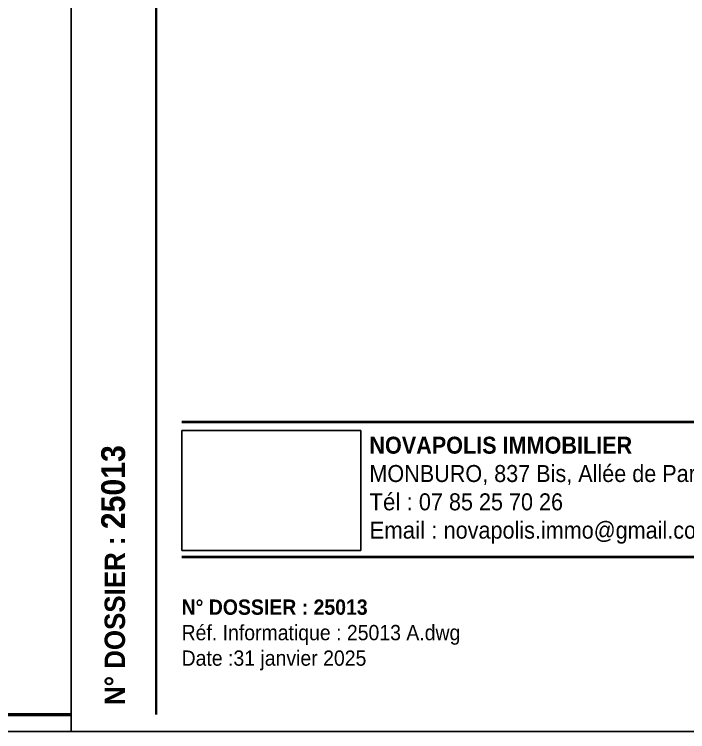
# Model space of a CAD drawing. Header units: millimetres. Extents: x 1856675 to 1856923, y 3169023 to 3169196.
# Drawn here: x 1856878.63 to 1856898.43, y 3169028.04 to 3169049.15 of the extents above; entities that cross this region are included whole.
import ezdxf

# ---------------------------------------------------------------- set-up
doc = ezdxf.new("R2010")
doc.units = ezdxf.units.MM
doc.layers.add('Carroyage(2)', color=7, linetype='Continuous')
doc.layers.add('Mise en Page', color=7, linetype='Continuous')
doc.styles.get("Standard").update_dxf_attribs({"font": '', "width": 0.95, "height": 0.4})
doc.styles.get('Standard').set_extended_font_data('Titillium Web')
picture_1 = doc.add_image_def('image1.jpg', size_in_pixel=(274, 184))

msp = doc.modelspace()

# ---------------------------------------------------------------- linework, layer by layer
at = {"layer": 'Carroyage(2)'}
msp.add_lwpolyline([(1856684.702, 3169028.039), (1856922.302, 3169028.039), (1856922.302, 3169196.039), (1856684.702, 3169196.039)], close=True, dxfattribs=at)
at = {"layer": 'Carroyage(2)', "const_width": 0.1}
msp.add_lwpolyline([(1856921.802, 3169087.439), (1856921.802, 3169195.539), (1856685.202, 3169195.539), (1856685.202, 3169028.539), (1856880.302, 3169028.539)], dxfattribs=at)
at = {"layer": 'Mise en Page'}
msp.add_lwpolyline([(1856880.302, 3169028.039), (1856922.302, 3169028.039), (1856922.302, 3169087.439), (1856880.302, 3169087.439)], close=True, dxfattribs=at)
at = {"layer": 'Mise en Page', "color": 251, "true_color": 0x575756, "const_width": 0.075, "flags": 128}
msp.add_lwpolyline([(1856882.802, 3169086.939), (1856882.802, 3169028.539)], dxfattribs=at)
at = {"layer": 'Mise en Page', "color": 251, "true_color": 0x575756, "const_width": 0.075, "elevation": 3, "flags": 128}
for points in [[(1856883.552, 3169037.154), (1856921.052, 3169037.154)], [(1856883.552, 3169033.177), (1856921.052, 3169033.177)]]:
    msp.add_lwpolyline(points, dxfattribs=at)

# ---------------------------------------------------------------- texts
at = {"layer": 'Mise en Page', "attachment_point": 1}
for s, insert, char_height, width in [('{\\fTitillium Web|b1|i0|c0|p2;NOVAPOLIS IMMOBILIER\\P}MONBURO, 837 Bis, Allée de Paris - 83500 LA SEYNE-SUR-MER\\P{\\W0.98;Tél : }07 85 25 70 26 \\P{\\W0.98;Email : }novapolis.immo@gmail.com', (1856889.071, 3169036.72, 3), 0.5, 24.88462), ('{\\fTitillium Web|b1|i0|c0|p2;N° DOSSIER : \\C52;\\c48344;25013\\C256;\\P}Réf. Informatique : 25013 A.dwg\\PDate :31 janvier 2025 ', (1856883.548, 3169031.929), 0.45, 19.74082)]:
    msp.add_mtext(s, dxfattribs=dict(at, insert=insert, char_height=char_height, width=width))
at = {"layer": 'Mise en Page', "insert": (1856881.185, 3169028.822), "char_height": 0.6, "width": 8.51722, "attachment_point": 1, "rotation": 90}
msp.add_mtext('{\\fTitillium Web|b1|i0|c0|p2;\\C251;\\c5658455;N° DOSSIER :\\C256; \\H1.1667x;\\C52;\\c48344;25013}', dxfattribs=at)

# ---------------------------------------------------------------- pictures from other files: only their frames are drawn
image = msp.add_image(picture_1, insert=(1856883.552, 3169033.371, 3), size_in_units=(5.265, 3.536))
image.dxf.flags = 7

doc.saveas('drawing.dxf')
